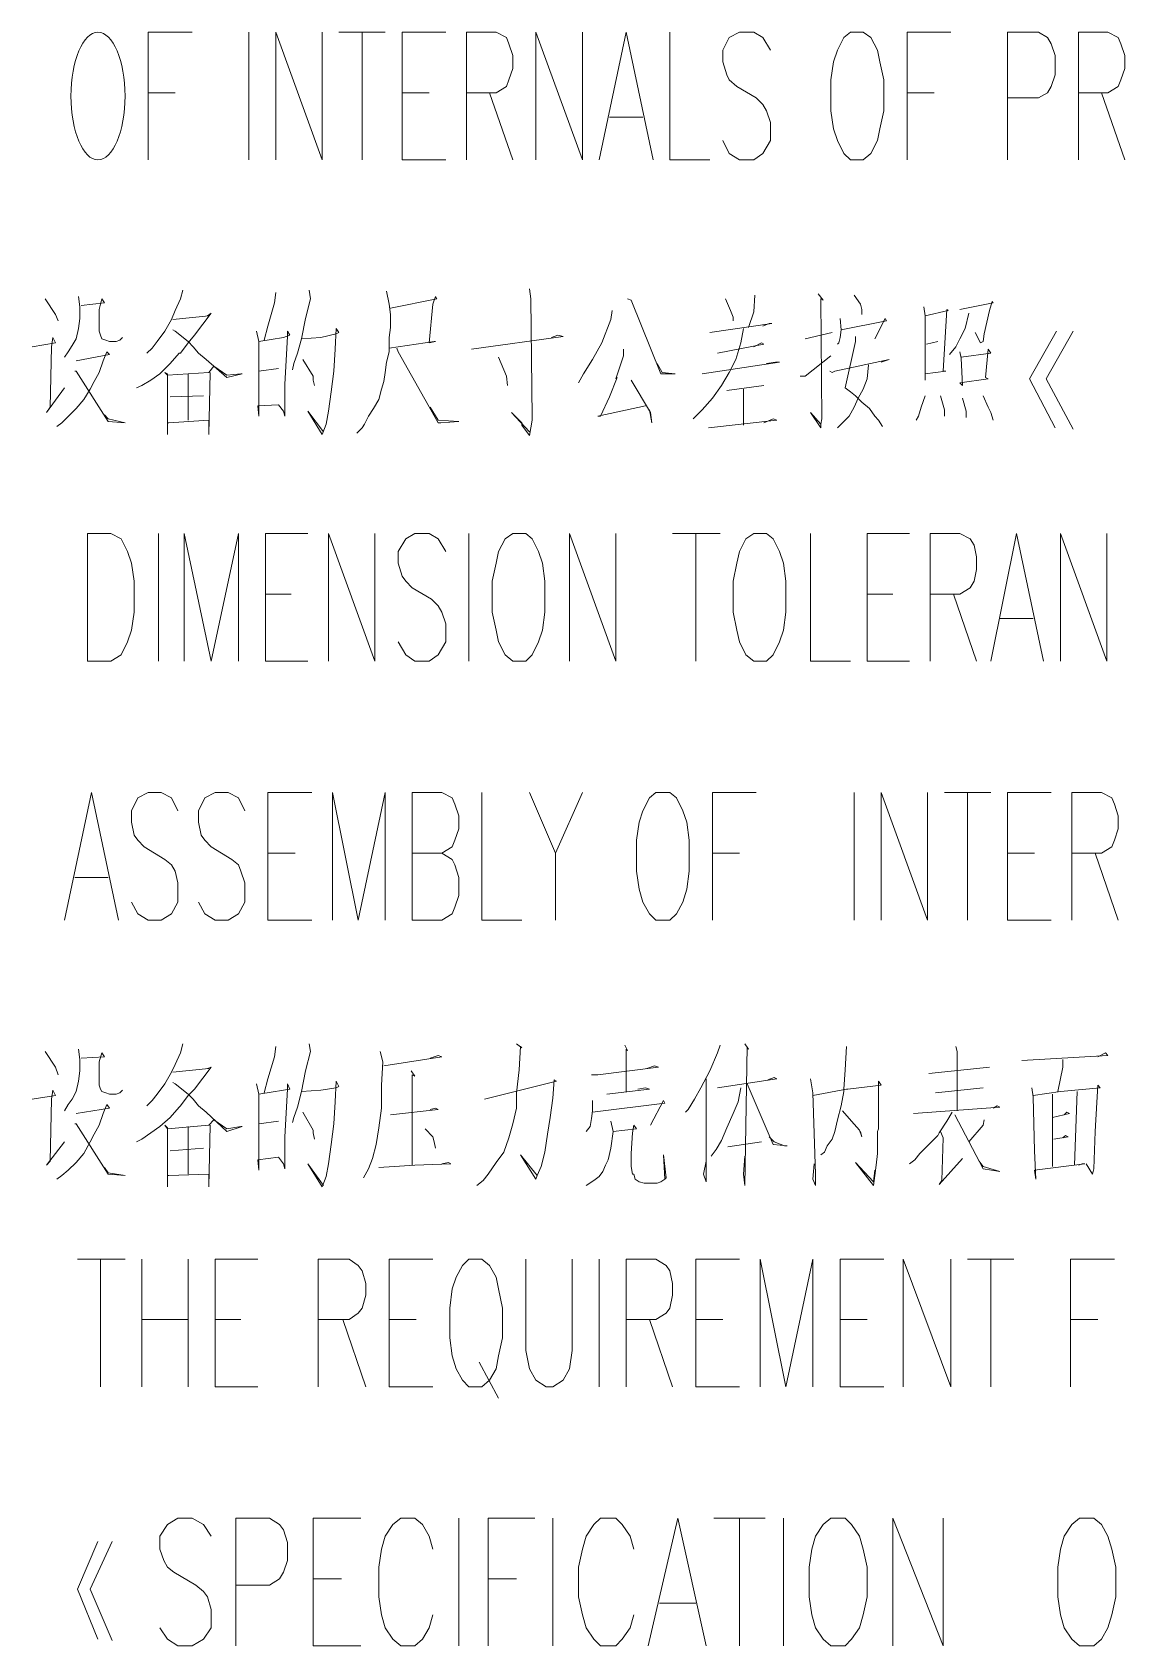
# Model space of a CAD drawing. Header units: millimetres. Extents: x 0 to 588, y 0 to 874.
# Drawn here: x 460.73 to 478.68, y 608.52 to 635.02 of the extents above; entities that cross this region are included whole.
import ezdxf

# ---------------------------------------------------------------- set-up
doc = ezdxf.new("R2010")
doc.units = ezdxf.units.MM
doc.layers.get('0').update_dxf_attribs({"lineweight": 18})

msp = doc.modelspace()

# ---------------------------------------------------------------- linework, layer by layer
at = {"color": 0, "lineweight": 0}
for points in [[(462.64, 632.926), (462.64, 635.021), (463.36, 635.021)], [(464.291, 635.021), (464.291, 632.926)], [(464.735, 632.926), (464.735, 635.021), (465.497, 632.926), (465.497, 635.021)], [(465.772, 635.021), (466.534, 635.021)], [(466.154, 635.021), (466.154, 632.926)], [(466.81, 632.926), (466.81, 635.021), (467.529, 635.021)], [(467.868, 632.926), (467.868, 635.021), (468.355, 635.021), (468.524, 634.936), (468.567, 634.831), (468.63, 634.64), (468.63, 634.428), (468.567, 634.238), (468.524, 634.132), (468.355, 634.026), (467.868, 634.026)], [(469.011, 632.926), (469.011, 635.021), (469.773, 632.926), (469.773, 635.021)], [(470.048, 632.926), (470.493, 635.021), (470.937, 632.926)], [(471.212, 635.021), (471.212, 632.926), (471.868, 632.926)], [(472.863, 634.725), (472.736, 634.936), (472.588, 635.021), (472.355, 635.021), (472.186, 634.936), (472.08, 634.725), (472.08, 634.534), (472.144, 634.323), (472.186, 634.238), (472.313, 634.132), (472.63, 633.942), (472.736, 633.836), (472.8, 633.73), (472.863, 633.539), (472.863, 633.243), (472.736, 633.032), (472.588, 632.926), (472.355, 632.926), (472.186, 633.032), (472.08, 633.243)], [(475.107, 632.926), (475.107, 635.021), (475.827, 635.021)], [(476.758, 632.926), (476.758, 635.021), (477.266, 635.021), (477.414, 634.936), (477.478, 634.831), (477.541, 634.64), (477.541, 634.323), (477.478, 634.132), (477.414, 634.026), (477.266, 633.942), (476.758, 633.942)], [(477.922, 632.926), (477.922, 635.021), (478.409, 635.021), (478.578, 634.936), (478.621, 634.831), (478.684, 634.64), (478.684, 634.428), (478.621, 634.238), (478.578, 634.132), (478.409, 634.026), (477.922, 634.026)], [(462.64, 634.026), (463.084, 634.026)], [(466.81, 634.026), (467.254, 634.026)], [(468.249, 634.026), (468.63, 632.926)], [(475.107, 634.026), (475.551, 634.026)], [(478.303, 634.026), (478.684, 632.926)], [(470.217, 633.624), (470.768, 633.624)], [(466.81, 632.926), (467.529, 632.926)], [(463.211, 630.787), (463.169, 630.64), (463.084, 630.449), (463.021, 630.301), (462.915, 630.111), (462.788, 629.941), (462.703, 629.835), (462.619, 629.751)], [(464.735, 630.745), (464.714, 630.576), (464.608, 630.195), (464.545, 629.962)], [(465.286, 630.787), (465.307, 630.64), (465.222, 630.322), (465.159, 629.984), (465.095, 629.751), (465.032, 629.581), (465.01, 629.476)], [(466.556, 630.767), (466.598, 630.555), (466.619, 630.386), (466.619, 630.174), (466.598, 630.005), (466.598, 629.772), (466.556, 629.602), (466.534, 629.433), (466.513, 629.285), (466.471, 629.158), (466.429, 628.989), (466.344, 628.841), (466.259, 628.713), (466.196, 628.586), (466.154, 628.523), (466.069, 628.438)], [(468.905, 630.809), (468.926, 630.64), (468.947, 628.692), (468.947, 628.65), (468.905, 628.396), (468.778, 628.565), (468.778, 628.608), (468.609, 628.777), (468.905, 628.46)], [(473.647, 630.724), (473.731, 630.619), (473.689, 630.64), (473.71, 628.671), (473.689, 628.586), (473.689, 628.523), (473.519, 628.777), (473.689, 628.586)], [(460.947, 630.64), (461.116, 630.386), (461.158, 630.28)], [(461.497, 630.682), (461.518, 630.513), (461.518, 630.322), (461.497, 630.153), (461.454, 629.984), (461.391, 629.878), (461.327, 629.772), (461.264, 629.687)], [(461.539, 630.534), (461.92, 630.576), (461.878, 630.64), (461.836, 630.47), (461.836, 630.111), (461.857, 630.047), (461.878, 629.984), (461.941, 629.962), (462.005, 629.941), (462.111, 629.941), (462.174, 629.962), (462.216, 630.005)], [(466.619, 630.491), (467.381, 630.64), (467.36, 630.682), (467.318, 630.555), (467.254, 629.92), (467.36, 629.941), (467.339, 629.941), (466.598, 629.835)], [(470.26, 630.449), (470.239, 630.301), (470.091, 629.92), (469.942, 629.644), (469.794, 629.412), (469.709, 629.264)], [(470.514, 630.64), (470.577, 630.619), (471.064, 629.412), (471.297, 629.412), (471.085, 629.433), (471.001, 629.581)], [(472.123, 630.64), (472.207, 630.449), (472.25, 630.343), (472.25, 630.28)], [(472.609, 630.703), (472.588, 630.428), (472.503, 630.174)], [(474.239, 630.703), (474.345, 630.555), (474.366, 630.47), (474.366, 630.386)], [(475.382, 630.513), (475.403, 630.365), (475.403, 629.306), (475.403, 629.412), (475.742, 629.454), (475.7, 629.454), (475.763, 630.47), (475.784, 630.449), (475.403, 630.365)], [(475.975, 630.47), (476.525, 630.576), (476.504, 630.597), (476.462, 630.449), (476.377, 630.068), (476.356, 629.941), (476.313, 629.92), (476.229, 630.089)], [(463.042, 630.301), (463.635, 630.365), (463.613, 630.365), (463.677, 630.407), (463.402, 630.047), (463.296, 629.92), (463.169, 629.751), (463.148, 629.751), (463, 629.581), (462.83, 629.412), (462.682, 629.306), (462.534, 629.221), (462.449, 629.179)], [(471.868, 630.089), (472.885, 630.237), (472.842, 630.237), (472.736, 630.195)], [(474.006, 630.322), (474.027, 630.132), (474.006, 630.005), (473.985, 629.92), (473.964, 629.899)], [(474.027, 630.132), (474.768, 630.28), (474.747, 630.322), (474.578, 629.984)], [(476.123, 630.407), (476.06, 630.153), (475.975, 629.984), (475.911, 629.856), (475.805, 629.729)], [(460.735, 629.856), (461.116, 629.92), (461.074, 630.005), (461.052, 629.856), (461.031, 628.862), (460.968, 628.777), (461.264, 629.179)], [(463.042, 630.132), (463.084, 630.111), (463.296, 629.941), (463.381, 629.856), (463.465, 629.751), (463.592, 629.644), (463.931, 629.348), (464.185, 629.412), (464.164, 629.412), (463.931, 629.391), (463.719, 629.539), (463.635, 629.433), (462.957, 629.391), (462.915, 629.433), (462.957, 629.412), (462.957, 628.417), (462.957, 628.608), (462.978, 628.608), (463.635, 628.65), (463.635, 628.417), (463.656, 629.433)], [(464.418, 630.111), (464.46, 629.941), (464.46, 628.713), (464.439, 628.883), (464.778, 628.904), (464.862, 628.798), (464.884, 628.713), (464.884, 629.243), (464.926, 630.026), (464.926, 630.111), (464.968, 630.047), (464.862, 630.005), (464.46, 629.941)], [(465.159, 629.984), (465.476, 630.005), (465.73, 630.068), (465.772, 630.089), (465.73, 630.153), (465.709, 629.814), (465.688, 629.454), (465.646, 629.115), (465.603, 628.798), (465.561, 628.586), (465.497, 628.417), (465.264, 628.798), (465.519, 628.46)], [(467.953, 629.814), (469.455, 630.026), (469.371, 630.047), (469.265, 630.005)], [(472.419, 630.153), (472.377, 629.92), (472.292, 629.644), (472.186, 629.433), (472.059, 629.221), (471.911, 629.01), (471.741, 628.819), (471.593, 628.671)], [(471.995, 629.751), (472.757, 629.899), (472.715, 629.92), (472.588, 629.856)], [(473.435, 629.984), (473.879, 630.089)], [(474.26, 630.026), (474.26, 629.941), (474.091, 629.179), (474.176, 629.115), (474.26, 629.052), (474.366, 628.946), (474.493, 628.841), (474.578, 628.713), (474.641, 628.65), (474.705, 628.544)], [(475.425, 629.899), (475.615, 629.941)], [(477.562, 630.111), (477.118, 629.327), (477.541, 628.523)], [(477.837, 630.111), (477.393, 629.327), (477.837, 628.502)], [(461.454, 629.624), (462.005, 629.729), (461.962, 629.772), (461.899, 629.624), (461.836, 629.433), (461.751, 629.285), (461.687, 629.158), (461.582, 628.989), (461.454, 628.841), (461.222, 628.608), (461.137, 628.544)], [(466.725, 629.835), (466.746, 629.772), (467.402, 628.608), (467.445, 628.608), (467.741, 628.629), (467.402, 628.65), (467.275, 628.862)], [(468.397, 629.687), (468.524, 629.37), (468.545, 629.221)], [(470.45, 629.814), (470.45, 629.708), (470.323, 629.327), (470.344, 629.348), (470.217, 629.031), (470.069, 628.713), (470.027, 628.713), (470.81, 628.883)], [(473.35, 629.37), (473.435, 629.37), (473.858, 629.708)], [(475.975, 629.772), (475.996, 629.666), (476.017, 629.221), (475.975, 629.264), (476.44, 629.327), (476.398, 629.348), (476.44, 629.814), (476.483, 629.751), (475.996, 629.687)], [(461.433, 629.454), (461.454, 629.454), (461.984, 628.629), (462.259, 628.608), (461.984, 628.671), (461.92, 628.735)], [(463.296, 629.412), (463.296, 628.65)], [(464.46, 629.454), (464.778, 629.497)], [(465.18, 629.644), (465.349, 629.37), (465.349, 629.306), (465.37, 629.221)], [(471.741, 629.412), (473.012, 629.602), (472.948, 629.602), (472.8, 629.581)], [(473.837, 629.454), (473.879, 629.433), (473.922, 629.454), (474.811, 629.644), (474.684, 629.602)], [(474.472, 629.56), (474.451, 629.327), (474.387, 629.158), (474.303, 629.01), (474.239, 628.862), (474.154, 628.713), (474.049, 628.608), (473.964, 628.523)], [(470.577, 629.306), (470.895, 628.777), (470.916, 628.608), (470.874, 628.819)], [(472.144, 629.137), (472.757, 629.221)], [(472.419, 629.158), (472.419, 628.565)], [(463, 629.031), (463.55, 629.052)], [(475.403, 629.052), (475.34, 628.862), (475.298, 628.713), (475.255, 628.65)], [(475.657, 629.052), (475.721, 628.819), (475.721, 628.713)], [(476.017, 629.01), (476.081, 628.798), (476.081, 628.692)], [(476.356, 629.052), (476.44, 628.862), (476.483, 628.777), (476.525, 628.65)], [(471.847, 628.523), (472.969, 628.65), (472.906, 628.671), (472.757, 628.608)], [(462.809, 626.787), (462.809, 624.692)], [(463.233, 624.692), (463.233, 626.787), (463.677, 624.692), (464.122, 626.787), (464.122, 624.692)], [(464.566, 624.692), (464.566, 626.787), (465.264, 626.787)], [(465.603, 624.692), (465.603, 626.787), (466.365, 624.692), (466.365, 626.787)], [(467.529, 626.491), (467.402, 626.703), (467.254, 626.787), (467.021, 626.787), (466.873, 626.703), (466.746, 626.491), (466.746, 626.301), (466.81, 626.089), (466.873, 626.004), (466.979, 625.898), (467.296, 625.708), (467.402, 625.602), (467.466, 625.496), (467.529, 625.306), (467.529, 625.009), (467.402, 624.798), (467.254, 624.692), (467.021, 624.692), (466.873, 624.798), (466.746, 625.009)], [(467.91, 626.787), (467.91, 624.692)], [(469.561, 624.692), (469.561, 626.787), (470.323, 624.692), (470.323, 626.787)], [(471.255, 626.787), (472.038, 626.787)], [(471.636, 626.787), (471.636, 624.692)], [(473.519, 626.787), (473.519, 624.692), (474.176, 624.692)], [(474.451, 624.692), (474.451, 626.787), (475.149, 626.787)], [(475.488, 624.692), (475.488, 626.787), (475.975, 626.787), (476.144, 626.703), (476.208, 626.597), (476.25, 626.406), (476.25, 626.195), (476.208, 626.004), (476.144, 625.898), (475.975, 625.793), (475.488, 625.793)], [(476.483, 624.692), (476.906, 626.787), (477.351, 624.692)], [(477.626, 624.692), (477.626, 626.787), (478.388, 624.692), (478.388, 626.787)], [(464.566, 625.793), (464.989, 625.793)], [(474.451, 625.793), (474.874, 625.793)], [(475.869, 625.793), (476.25, 624.692)], [(476.631, 625.39), (477.181, 625.39)], [(464.566, 624.692), (465.264, 624.692)], [(474.451, 624.692), (475.149, 624.692)], [(461.264, 620.437), (461.709, 622.533), (462.153, 620.437)], [(463.127, 622.236), (463.021, 622.448), (462.851, 622.533), (462.64, 622.533), (462.471, 622.448), (462.365, 622.236), (462.365, 622.046), (462.407, 621.834), (462.471, 621.75), (462.576, 621.644), (462.915, 621.432), (463.021, 621.347), (463.084, 621.242), (463.127, 621.051), (463.127, 620.733), (463.021, 620.543), (462.851, 620.437), (462.64, 620.437), (462.471, 620.543), (462.365, 620.733)], [(464.227, 622.236), (464.122, 622.448), (463.952, 622.533), (463.74, 622.533), (463.571, 622.448), (463.465, 622.236), (463.465, 622.046), (463.508, 621.834), (463.571, 621.75), (463.677, 621.644), (464.016, 621.432), (464.122, 621.347), (464.164, 621.242), (464.227, 621.051), (464.227, 620.733), (464.122, 620.543), (463.952, 620.437), (463.74, 620.437), (463.571, 620.543), (463.465, 620.733)], [(464.608, 620.437), (464.608, 622.533), (465.328, 622.533)], [(465.667, 620.437), (465.667, 622.533), (466.09, 620.437), (466.534, 622.533), (466.534, 620.437)], [(466.979, 620.437), (466.979, 622.533), (467.466, 622.533), (467.635, 622.448), (467.678, 622.342), (467.741, 622.152), (467.741, 621.94), (467.678, 621.75), (467.635, 621.644), (467.466, 621.538), (466.979, 621.538)], [(468.122, 622.533), (468.122, 620.437), (468.778, 620.437)], [(468.905, 622.533), (469.329, 621.538), (469.329, 620.437)], [(469.773, 622.533), (469.329, 621.538)], [(471.911, 620.437), (471.911, 622.533), (472.63, 622.533)], [(474.239, 622.533), (474.239, 620.437)], [(474.684, 620.437), (474.684, 622.533), (475.446, 620.437), (475.446, 622.533)], [(475.721, 622.533), (476.483, 622.533)], [(476.102, 622.533), (476.102, 620.437)], [(476.758, 620.437), (476.758, 622.533), (477.478, 622.533)], [(477.816, 620.437), (477.816, 622.533), (478.303, 622.533), (478.473, 622.448), (478.515, 622.342), (478.578, 622.152), (478.578, 621.94), (478.515, 621.75), (478.473, 621.644), (478.303, 621.538), (477.816, 621.538)], [(464.608, 621.538), (465.053, 621.538)], [(467.466, 621.538), (467.635, 621.432), (467.678, 621.347), (467.741, 621.136), (467.741, 620.84), (467.678, 620.649), (467.635, 620.543), (467.466, 620.437), (466.979, 620.437)], [(471.911, 621.538), (472.355, 621.538)], [(476.758, 621.538), (477.202, 621.538)], [(478.197, 621.538), (478.578, 620.437)], [(461.433, 621.136), (461.984, 621.136)], [(464.608, 620.437), (465.328, 620.437)], [(476.758, 620.437), (477.478, 620.437)], [(460.947, 618.278), (461.116, 618.024), (461.158, 617.897)], [(461.497, 618.321), (461.518, 618.151), (461.518, 617.961), (461.497, 617.792), (461.454, 617.622), (461.391, 617.495), (461.327, 617.41), (461.264, 617.305)], [(461.539, 618.172), (461.92, 618.194), (461.878, 618.257), (461.836, 618.109), (461.836, 617.728), (461.857, 617.664), (461.878, 617.622), (461.941, 617.601), (462.005, 617.58), (462.111, 617.58), (462.174, 617.601), (462.216, 617.643)], [(463.211, 618.405), (463.169, 618.257), (463.084, 618.067), (463.021, 617.94), (462.915, 617.749), (462.788, 617.58), (462.703, 617.474), (462.619, 617.389)], [(464.735, 618.363), (464.714, 618.194), (464.608, 617.834), (464.545, 617.601)], [(465.286, 618.405), (465.307, 618.278), (465.222, 617.961), (465.159, 617.622), (465.095, 617.368), (465.032, 617.198), (465.01, 617.114)], [(466.45, 618.278), (466.492, 618.109), (466.471, 617.728), (466.471, 617.347), (466.429, 617.029), (466.386, 616.754), (466.323, 616.521), (466.259, 616.352), (466.175, 616.204)], [(468.693, 618.405), (468.778, 618.342), (468.757, 618.363), (468.736, 617.982), (468.693, 617.601), (468.693, 617.347), (468.63, 617.093), (468.567, 616.86), (468.482, 616.627), (468.355, 616.458), (468.228, 616.268), (468.143, 616.162), (468.037, 616.077)], [(470.471, 618.384), (470.514, 618.299), (470.493, 618.321), (470.493, 617.622)], [(472.038, 618.384), (471.995, 618.257), (471.868, 617.961), (471.72, 617.686), (471.615, 617.495), (471.509, 617.326), (471.466, 617.284)], [(472.44, 618.405), (472.503, 618.321), (472.482, 618.363), (472.44, 616.077), (472.419, 616.268), (472.44, 616.564)], [(474.112, 618.363), (474.091, 617.982), (474.07, 617.664), (474.07, 617.622), (474.027, 617.389), (473.964, 617.157), (473.922, 616.966), (473.879, 616.839), (473.795, 616.733), (473.752, 616.627), (473.689, 616.585)], [(475.911, 618.363), (475.933, 618.278), (475.933, 617.305)], [(476.991, 618.13), (478.409, 618.215), (478.367, 618.257), (478.24, 618.194)], [(463.042, 617.94), (463.635, 618.003), (463.613, 618.003), (463.677, 618.024), (463.402, 617.664), (463.296, 617.558), (463.169, 617.389), (463.148, 617.368), (463, 617.198), (462.83, 617.051), (462.682, 616.944), (462.534, 616.839), (462.449, 616.797)], [(466.513, 618.045), (467.466, 618.194), (467.402, 618.215), (467.275, 618.172)], [(469.921, 617.897), (470.027, 617.897), (471.022, 618.024), (470.958, 618.045), (470.831, 618.003)], [(475.467, 617.918), (476.462, 618.024)], [(477.668, 618.151), (477.668, 618.024), (477.584, 617.622)], [(463.042, 617.77), (463.084, 617.749), (463.296, 617.58), (463.381, 617.495), (463.465, 617.389), (463.592, 617.284), (463.931, 616.966), (464.185, 617.051), (464.164, 617.051), (463.931, 617.008), (463.719, 617.157), (463.635, 617.072), (462.957, 617.008), (462.915, 617.072), (462.957, 617.029), (462.957, 616.055), (462.957, 616.246), (462.978, 616.246), (463.635, 616.268), (463.635, 616.055), (463.656, 617.072)], [(464.418, 617.749), (464.46, 617.58), (464.46, 616.331), (464.439, 616.5), (464.778, 616.543), (464.862, 616.437), (464.884, 616.352), (464.884, 616.881), (464.926, 617.664), (464.926, 617.749), (464.968, 617.664), (464.862, 617.643), (464.46, 617.58)], [(465.159, 617.622), (465.476, 617.643), (465.73, 617.686), (465.772, 617.707), (465.73, 617.792), (465.709, 617.453), (465.688, 617.093), (465.646, 616.754), (465.603, 616.437), (465.561, 616.225), (465.497, 616.055), (465.264, 616.437), (465.519, 616.077)], [(466.958, 617.961), (467.021, 617.876), (466.979, 617.897), (466.979, 616.415)], [(468.164, 617.495), (469.35, 617.792), (469.307, 617.813), (469.286, 617.516), (469.244, 617.198), (469.202, 616.924), (469.159, 616.627), (469.096, 616.394), (469.032, 616.246), (469.011, 616.183), (468.757, 616.585), (469.032, 616.246)], [(471.805, 617.834), (471.805, 616.14), (471.763, 616.268), (471.805, 616.479)], [(471.995, 617.686), (472.969, 617.834), (472.927, 617.855), (472.821, 617.813)], [(472.482, 617.749), (472.906, 616.754), (473.139, 616.733), (473.096, 616.733), (472.927, 616.797), (472.842, 616.881)], [(473.519, 617.834), (473.562, 617.601), (473.604, 616.268), (473.604, 616.077), (473.562, 616.183), (473.583, 616.437)], [(473.562, 617.558), (474.112, 617.664), (474.133, 617.664), (474.684, 617.728), (474.641, 617.792), (474.641, 617.008), (474.62, 616.966), (474.62, 616.606), (474.599, 616.415), (474.578, 616.246), (474.557, 616.077), (474.26, 616.458), (474.557, 616.14), (474.578, 616.331)], [(478.049, 616.437), (478.155, 616.268), (478.176, 616.352), (478.197, 616.966), (478.24, 617.728), (478.282, 617.686), (477.626, 617.622), (477.181, 617.558)], [(460.735, 617.495), (461.116, 617.558), (461.074, 617.643), (461.052, 617.495), (461.031, 616.479), (460.968, 616.415), (461.264, 616.797)], [(469.942, 617.474), (469.942, 617.305), (469.921, 617.178), (469.9, 617.051), (469.837, 616.966)], [(469.942, 617.284), (471.128, 617.432), (471.106, 617.474), (470.895, 617.072)], [(470.175, 617.58), (470.874, 617.664), (470.81, 617.686), (470.683, 617.664)], [(472.377, 617.686), (472.334, 617.453), (472.25, 617.262), (472.144, 617.029), (472.059, 616.818), (471.974, 616.669), (471.89, 616.564)], [(475.573, 617.601), (476.356, 617.686)], [(477.16, 617.686), (477.181, 617.538), (477.202, 616.649), (477.224, 616.183), (477.202, 616.331), (478.028, 616.437), (477.986, 616.437), (477.922, 616.415)], [(477.499, 617.58), (477.499, 616.394)], [(477.901, 617.622), (477.859, 616.415)], [(461.454, 617.262), (462.005, 617.347), (461.962, 617.41), (461.899, 617.262), (461.836, 617.072), (461.751, 616.924), (461.687, 616.797), (461.582, 616.606), (461.454, 616.458), (461.327, 616.331), (461.222, 616.246), (461.137, 616.183)], [(465.18, 617.284), (465.349, 616.987), (465.349, 616.944), (465.37, 616.839)], [(466.619, 617.241), (467.402, 617.326), (467.36, 617.347), (467.275, 617.326)], [(474.049, 617.305), (474.197, 617.135), (474.324, 616.987), (474.366, 616.881), (474.345, 616.966)], [(475.848, 617.284), (475.763, 617.135), (475.636, 616.944), (475.615, 616.903), (475.446, 616.733), (475.319, 616.606), (475.234, 616.5), (475.149, 616.437)], [(475.213, 617.262), (476.631, 617.368), (476.589, 617.389), (476.525, 617.347)], [(475.89, 617.241), (476.356, 616.352), (476.631, 616.31), (476.356, 616.394), (476.292, 616.479)], [(477.499, 617.198), (477.774, 617.262), (477.732, 617.284), (477.689, 617.241)], [(461.433, 617.093), (461.454, 617.093), (461.984, 616.268), (462.259, 616.246), (461.984, 616.289), (461.92, 616.373)], [(463.296, 617.051), (463.296, 616.268)], [(464.46, 617.093), (464.778, 617.135)], [(467.191, 617.008), (467.318, 616.881), (467.339, 616.797), (467.36, 616.691)], [(470.239, 617.135), (470.281, 616.966), (470.239, 616.691), (470.196, 616.5), (470.154, 616.415), (470.112, 616.31), (470.048, 616.225), (469.964, 616.162), (469.837, 616.077)], [(470.281, 616.966), (470.662, 617.008), (470.62, 617.072), (470.599, 616.944), (470.577, 616.606), (470.577, 616.394), (470.599, 616.268), (470.62, 616.268), (470.641, 616.183), (470.704, 616.14), (470.789, 616.119), (471.001, 616.119), (471.064, 616.14), (471.128, 616.183), (471.149, 616.204), (471.106, 616.585), (471.128, 616.183)], [(475.657, 616.966), (475.7, 616.86), (475.678, 616.162), (475.636, 616.098), (476.017, 616.521)], [(476.377, 617.157), (476.356, 617.072), (476.123, 616.797)], [(463, 616.649), (463.55, 616.691)], [(472.715, 616.797), (472.165, 616.712)], [(477.52, 616.839), (477.753, 616.881), (477.711, 616.903), (477.668, 616.86)], [(466.429, 616.373), (467.021, 616.415), (467.614, 616.437), (467.572, 616.458), (467.466, 616.437)], [(461.476, 614.87), (462.259, 614.87)], [(461.857, 614.87), (461.857, 612.775)], [(462.534, 614.87), (462.534, 612.775)], [(463.296, 614.87), (463.296, 612.775)], [(463.74, 612.775), (463.74, 614.87), (464.439, 614.87)], [(465.434, 612.775), (465.434, 614.87), (465.942, 614.87), (466.09, 614.765), (466.154, 614.68), (466.217, 614.468), (466.217, 614.278), (466.154, 614.066), (466.09, 613.981), (465.942, 613.876), (465.434, 613.876)], [(466.598, 612.775), (466.598, 614.87), (467.318, 614.87)], [(468.842, 614.87), (468.842, 613.368), (468.905, 613.071), (469.011, 612.88), (469.18, 612.775), (469.286, 612.775), (469.455, 612.88), (469.561, 613.071), (469.604, 613.368), (469.604, 614.87)], [(470.048, 614.87), (470.048, 612.775)], [(470.493, 612.775), (470.493, 614.87), (470.979, 614.87), (471.149, 614.765), (471.212, 614.68), (471.255, 614.468), (471.255, 614.278), (471.212, 614.066), (471.149, 613.981), (470.979, 613.876), (470.493, 613.876)], [(471.636, 612.775), (471.636, 614.87), (472.355, 614.87)], [(472.694, 612.775), (472.694, 614.87), (473.117, 612.775), (473.562, 614.87), (473.562, 612.775)], [(474.006, 612.775), (474.006, 614.87), (474.726, 614.87)], [(475.043, 612.775), (475.043, 614.87), (475.827, 612.775), (475.827, 614.87)], [(476.102, 614.87), (476.864, 614.87)], [(476.483, 614.87), (476.483, 612.775)], [(477.795, 612.775), (477.795, 614.87), (478.515, 614.87)], [(462.534, 613.876), (463.296, 613.876)], [(463.74, 613.876), (464.164, 613.876)], [(465.836, 613.876), (466.217, 612.775)], [(466.598, 613.876), (467.043, 613.876)], [(470.874, 613.876), (471.255, 612.775)], [(471.636, 613.876), (472.08, 613.876)], [(474.006, 613.876), (474.451, 613.876)], [(477.795, 613.876), (478.24, 613.876)], [(468.08, 613.177), (468.397, 612.585)], [(463.74, 612.775), (464.439, 612.775)], [(466.598, 612.775), (467.318, 612.775)], [(471.636, 612.775), (472.355, 612.775)], [(474.006, 612.775), (474.726, 612.775)], [(463.677, 610.319), (463.55, 610.51), (463.36, 610.616), (463.127, 610.616), (462.957, 610.51), (462.83, 610.319), (462.83, 610.108), (462.894, 609.918), (462.957, 609.812), (463.063, 609.727), (463.423, 609.515), (463.55, 609.409), (463.613, 609.325), (463.677, 609.113), (463.677, 608.817), (463.55, 608.626), (463.36, 608.52), (463.127, 608.52), (462.957, 608.626), (462.83, 608.817)], [(464.079, 608.52), (464.079, 610.616), (464.63, 610.616), (464.799, 610.51), (464.862, 610.426), (464.926, 610.214), (464.926, 609.918), (464.862, 609.727), (464.799, 609.621), (464.63, 609.515), (464.079, 609.515)], [(465.349, 608.52), (465.349, 610.616), (466.132, 610.616)], [(467.318, 610.108), (467.254, 610.319), (467.148, 610.51), (467.021, 610.616), (466.788, 610.616), (466.661, 610.51), (466.534, 610.319), (466.471, 610.108), (466.429, 609.812), (466.429, 609.325), (466.471, 609.029), (466.534, 608.817), (466.661, 608.626), (466.788, 608.52), (467.021, 608.52), (467.148, 608.626), (467.254, 608.817), (467.318, 609.029)], [(467.741, 610.616), (467.741, 608.52)], [(468.228, 608.52), (468.228, 610.616), (468.99, 610.616)], [(469.286, 610.616), (469.286, 608.52)], [(470.62, 610.108), (470.556, 610.319), (470.429, 610.51), (470.323, 610.616), (470.069, 610.616), (469.964, 610.51), (469.837, 610.319), (469.773, 610.108), (469.709, 609.812), (469.709, 609.325), (469.773, 609.029), (469.837, 608.817), (469.964, 608.626), (470.069, 608.52), (470.323, 608.52), (470.429, 608.626), (470.556, 608.817), (470.62, 609.029)], [(470.853, 608.52), (471.339, 610.616), (471.805, 608.52)], [(471.932, 610.616), (472.779, 610.616)], [(472.355, 610.616), (472.355, 608.52)], [(473.075, 610.616), (473.075, 608.52)], [(474.874, 608.52), (474.874, 610.616), (475.7, 608.52), (475.7, 610.616)], [(461.814, 610.235), (461.476, 609.452), (461.814, 608.626)], [(462.047, 610.235), (461.687, 609.452), (462.047, 608.605)], [(465.349, 609.621), (465.815, 609.621)], [(468.228, 609.621), (468.693, 609.621)], [(471.043, 609.219), (471.636, 609.219)], [(465.349, 608.52), (466.132, 608.52)]]:
    msp.add_lwpolyline(points, dxfattribs=at)
for points in [[(474.176, 635.021), (474.07, 634.936), (473.964, 634.725), (473.901, 634.534), (473.858, 634.238), (473.858, 633.73), (473.901, 633.433), (473.964, 633.243), (474.07, 633.032), (474.176, 632.926), (474.387, 632.926), (474.514, 633.032), (474.62, 633.243), (474.663, 633.433), (474.726, 633.73), (474.726, 634.238), (474.663, 634.534), (474.62, 634.725), (474.514, 634.936), (474.387, 635.021)], [(461.645, 624.692), (461.645, 626.787), (462.026, 626.787), (462.195, 626.703), (462.301, 626.491), (462.365, 626.301), (462.407, 626.004), (462.407, 625.496), (462.365, 625.2), (462.301, 625.009), (462.195, 624.798), (462.026, 624.692)], [(468.63, 626.787), (468.503, 626.703), (468.397, 626.491), (468.355, 626.301), (468.291, 626.004), (468.291, 625.496), (468.355, 625.2), (468.397, 625.009), (468.503, 624.798), (468.63, 624.692), (468.842, 624.692), (468.947, 624.798), (469.053, 625.009), (469.117, 625.2), (469.159, 625.496), (469.159, 626.004), (469.117, 626.301), (469.053, 626.491), (468.947, 626.703), (468.842, 626.787)], [(472.588, 626.787), (472.461, 626.703), (472.355, 626.491), (472.313, 626.301), (472.25, 626.004), (472.25, 625.496), (472.313, 625.2), (472.355, 625.009), (472.461, 624.798), (472.588, 624.692), (472.8, 624.692), (472.906, 624.798), (473.012, 625.009), (473.075, 625.2), (473.117, 625.496), (473.117, 626.004), (473.075, 626.301), (473.012, 626.491), (472.906, 626.703), (472.8, 626.787)], [(470.979, 622.533), (470.874, 622.448), (470.768, 622.236), (470.704, 622.046), (470.662, 621.75), (470.662, 621.242), (470.704, 620.945), (470.768, 620.733), (470.874, 620.543), (470.979, 620.437), (471.212, 620.437), (471.318, 620.543), (471.424, 620.733), (471.488, 620.945), (471.53, 621.242), (471.53, 621.75), (471.488, 622.046), (471.424, 622.236), (471.318, 622.448), (471.212, 622.533)], [(467.91, 614.87), (467.805, 614.765), (467.699, 614.574), (467.635, 614.383), (467.593, 614.066), (467.593, 613.579), (467.635, 613.283), (467.699, 613.071), (467.805, 612.88), (467.91, 612.775), (468.122, 612.775), (468.249, 612.88), (468.355, 613.071), (468.397, 613.283), (468.461, 613.579), (468.461, 614.066), (468.397, 614.383), (468.355, 614.574), (468.249, 614.765), (468.122, 614.87)], [(473.858, 610.616), (473.731, 610.51), (473.604, 610.319), (473.541, 610.108), (473.498, 609.812), (473.498, 609.325), (473.541, 609.029), (473.604, 608.817), (473.731, 608.626), (473.858, 608.52), (474.091, 608.52), (474.197, 608.626), (474.324, 608.817), (474.387, 609.029), (474.451, 609.325), (474.451, 609.812), (474.387, 610.108), (474.324, 610.319), (474.197, 610.51), (474.091, 610.616)], [(477.943, 610.616), (477.816, 610.51), (477.689, 610.319), (477.626, 610.108), (477.584, 609.812), (477.584, 609.325), (477.626, 609.029), (477.689, 608.817), (477.816, 608.626), (477.943, 608.52), (478.176, 608.52), (478.303, 608.626), (478.409, 608.817), (478.473, 609.029), (478.536, 609.325), (478.536, 609.812), (478.473, 610.108), (478.409, 610.319), (478.303, 610.51), (478.176, 610.616)]]:
    msp.add_lwpolyline(points, close=True, dxfattribs=at)
msp.add_ellipse((461.814, 633.973), major_axis=(0, 1.048), ratio=0.424314, dxfattribs=at)

doc.saveas('drawing.dxf')
